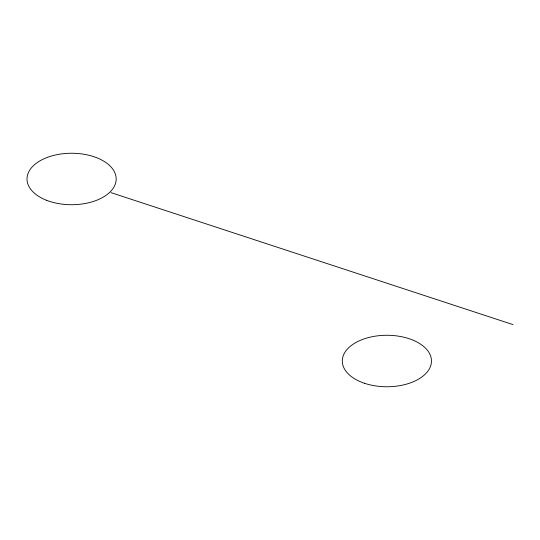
<?xml version="1.0" encoding="UTF-8"?>
<svg xmlns="http://www.w3.org/2000/svg" width="540" height="540" viewBox="0 0 540 540"><rect width="100%" height="100%" fill="white"/><g stroke="black" fill="none" stroke-linecap="round" stroke-linejoin="round"><path stroke-width="0.81" d="M111.004 192.638L513 324.608M364.588 383.312A44.591 25.745 0 0 0 431.474 361.017A44.591 25.745 0 0 0 364.588 338.722A44.591 25.745 0 0 0 364.588 383.312M46.595 200.3A44.591 25.745 0 0 0 116.066 180.819A44.591 25.745 0 0 0 52.103 155.831A44.591 25.745 0 0 0 46.595 200.3"/></g></svg>
